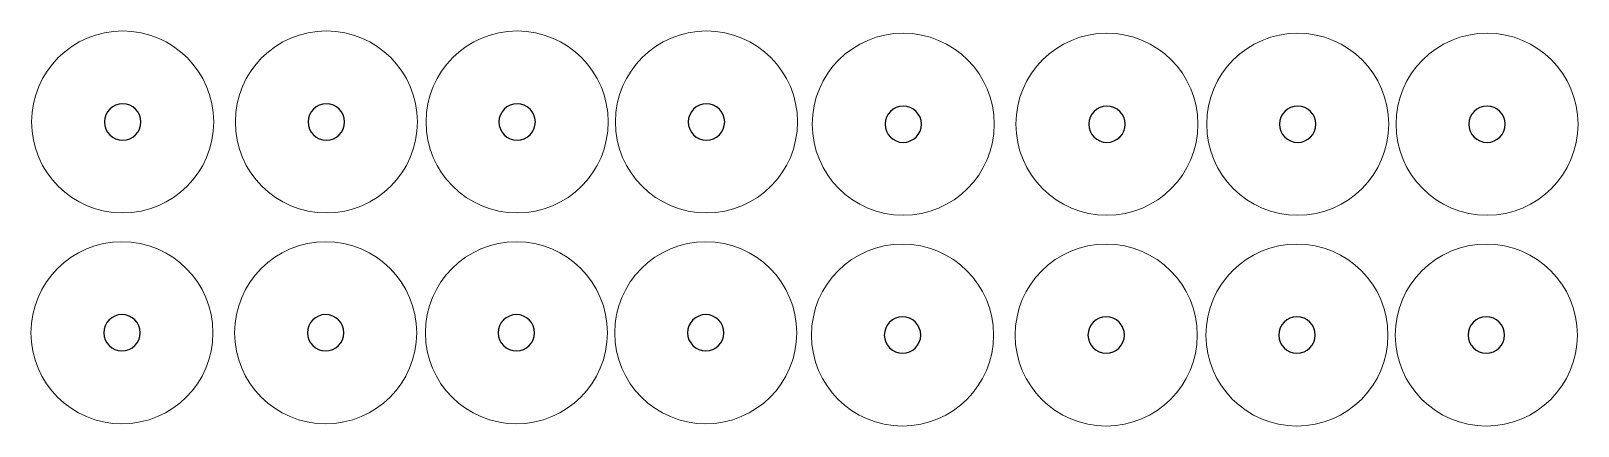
# Model space of a CAD drawing. Header units: millimetres. Extents: x 36.3 to 78.8, y 167.7 to 178.5.
import ezdxf

# ---------------------------------------------------------------- set-up
doc = ezdxf.new("R2010")
doc.units = ezdxf.units.MM
doc.layers.add('TOP_Full_CutOut_90', color=7, linetype='Continuous')
doc.layers.add('TOP_Full_CutOut_90_1', color=7, linetype='Continuous', lineweight=18)

msp = doc.modelspace()

# ---------------------------------------------------------------- linework, layer by layer
at = {"layer": 'TOP_Full_CutOut_90'}
for points in [[(38.352482, 176.024756, 1), (39.352482, 176.024756, 1)], [(43.94677, 176.024756, 1), (44.94677, 176.024756, 1)], [(49.186605, 176.024756, 1), (50.186605, 176.024756, 1)], [(54.387046, 176.024756, 1), (55.387046, 176.024756, 1)], [(59.790637, 175.962796, 1), (60.790637, 175.962796, 1)], [(65.384925, 175.962796, 1), (66.384925, 175.962796, 1)], [(70.62476, 175.962796, 1), (71.62476, 175.962796, 1)], [(75.825201, 175.962796, 1), (76.825201, 175.962796, 1)], [(38.332889, 170.233352, 1), (39.332889, 170.233352, 1)], [(43.927178, 170.233352, 1), (44.927178, 170.233352, 1)], [(49.167013, 170.233352, 1), (50.167013, 170.233352, 1)], [(54.367453, 170.233352, 1), (55.367453, 170.233352, 1)], [(59.771044, 170.171392, 1), (60.771044, 170.171392, 1)], [(65.365333, 170.171392, 1), (66.365333, 170.171392, 1)], [(70.605168, 170.171392, 1), (71.605168, 170.171392, 1)], [(75.805608, 170.171392, 1), (76.805608, 170.171392, 1)]]:
    msp.add_lwpolyline(points, format="xyb", close=True, dxfattribs=at)
at = {"layer": 'TOP_Full_CutOut_90_1'}
for points in [[(36.352482, 176.024756, 1), (41.352482, 176.024756, 1)], [(41.94677, 176.024756, 1), (46.94677, 176.024756, 1)], [(47.186605, 176.024756, 1), (52.186605, 176.024756, 1)], [(52.387046, 176.024756, 1), (57.387046, 176.024756, 1)], [(57.790637, 175.962796, 1), (62.790637, 175.962796, 1)], [(63.384925, 175.962796, 1), (68.384925, 175.962796, 1)], [(68.62476, 175.962796, 1), (73.62476, 175.962796, 1)], [(73.825201, 175.962796, 1), (78.825201, 175.962796, 1)], [(36.332889, 170.233352, 1), (41.332889, 170.233352, 1)], [(41.927178, 170.233352, 1), (46.927178, 170.233352, 1)], [(47.167013, 170.233352, 1), (52.167013, 170.233352, 1)], [(52.367453, 170.233352, 1), (57.367453, 170.233352, 1)], [(57.771044, 170.171392, 1), (62.771044, 170.171392, 1)], [(63.365333, 170.171392, 1), (68.365333, 170.171392, 1)], [(68.605168, 170.171392, 1), (73.605168, 170.171392, 1)], [(73.805608, 170.171392, 1), (78.805608, 170.171392, 1)]]:
    msp.add_lwpolyline(points, format="xyb", close=True, dxfattribs=at)

doc.saveas('drawing.dxf')
